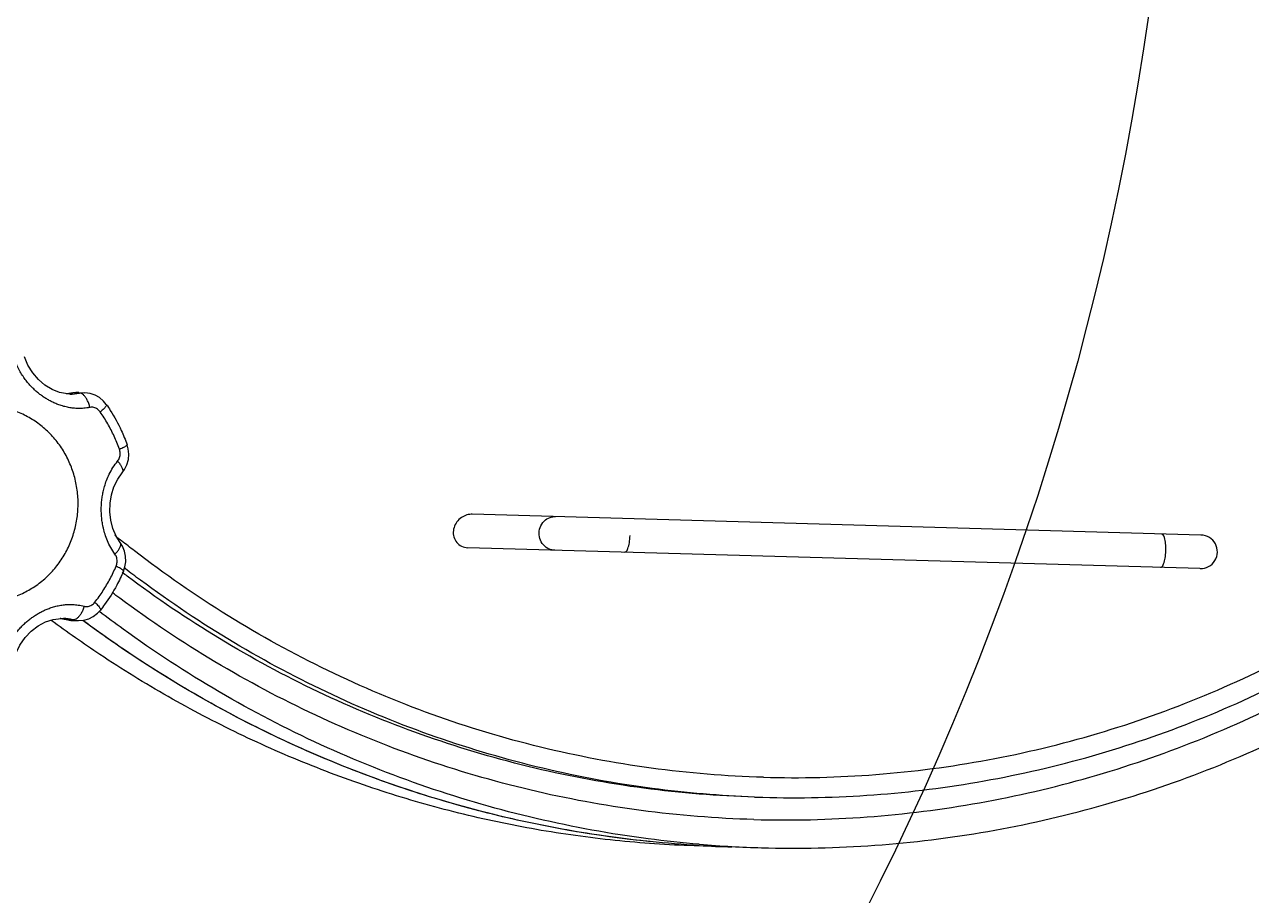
# Model space of a CAD drawing. Header units: millimetres. Extents: x -62354 to 129108, y -71259 to 35407.
# Drawn here: x 18531.3 to 18760.9, y 10938 to 11100.9 of the extents above; entities that cross this region are included whole.
import ezdxf

# ---------------------------------------------------------------- set-up
doc = ezdxf.new("R2010")
doc.units = ezdxf.units.MM
doc.header["$MEASUREMENT"] = 0
doc.layers.add('1st FL Layout xrf$0$CR-Machine', color=7, linetype='Continuous', transparency=0.5)

# ---------------------------------------------------------------- blocks, each defined once
blk = doc.blocks.new('1st FL Layout xrf$0$fsdbx')
for p, q in [((240764.3404942858, 79149.28912361365), (240760.4528021897, 79012.97328716671)), ((240770.6297945192, 79149.10975441159), (240766.7239395423, 79012.15706498953)), ((240770.6643094904, 78948.078612071), (240770.5035890512, 78947.86964486924)), ((240737.6853859543, 78939.35538753099), (240737.7186003461, 78940.51999107629)), ((240737.7185054641, 78940.51666605697), (240737.8099252795, 78939.46782680694)), ((240737.8099252795, 78939.46782680694), (240737.7753773198, 78938.25645669113)), ((240737.6853791853, 78939.35532415647), (240737.6855903707, 78939.04981980406)), ((240737.6855903707, 78939.04981980406), (240737.7725940977, 78938.23755557241)), ((240737.7725940977, 78938.23755557241), (240737.7753964914, 78938.25646013065)), ((240737.9773584486, 78937.68082005432), (240737.9770763171, 78937.6709983756)), ((240780.1998811763, 78938.25887632262), (240780.1653332166, 78937.04750620679)), ((240780.3178801157, 78938.14198889042), (240780.1653332166, 78937.04750620679)), ((240780.3178391151, 78938.14054510221), (240780.3509791485, 78939.30254848476)), ((240780.3509483351, 78939.30147124111), (240780.3510302952, 78939.3043566283)), ((240779.9305803712, 78936.47396645905), (240779.9308730247, 78936.48431515851)), ((240779.9568874821, 78935.8636127811), (240779.9615690404, 78935.92365716968)), ((240779.9615690404, 78935.92365716968), (240780.1670531821, 78937.02846234926)), ((240780.1670549493, 78937.02846956265), (240780.1653353868, 78937.04750568658))]:
    blk.add_line(p, q)
for points in [[(240752.7247202122, 78947.48532705932), (240752.0913473806, 78947.94000096124), (240751.2051073776, 78948.37191715714), (240750.2442653676, 78948.63526385569), (240749.2456590977, 78948.71865500775), (240748.247361105, 78948.61863905058), (240747.4490755273, 78948.40018235822)], [(240765.766155041, 78947.11331872933), (240764.5488093619, 78946.3474441964), (240763.1034266687, 78945.72900853667), (240761.5703118519, 78945.33300995981), (240759.9875190654, 78945.15809004611), (240758.3923149599, 78945.20291721058), (240756.8218531123, 78945.46641970269), (240755.3134460041, 78945.94776276816), (240753.905175257, 78946.6460667531), (240752.7248308711, 78947.48525256573)], [(240771.0854134029, 78947.72610656903), (240770.3163033282, 78947.98575528848), (240769.3262256109, 78948.14533615566), (240768.3247878645, 78948.12202383799), (240767.3500466218, 78947.91693684558), (240766.4392645794, 78947.53905916773), (240765.7663003529, 78947.11339379937)], [(240739.9145404961, 78944.51556971666), (240739.2897361494, 78944.00379096577), (240738.6454607112, 78943.25952491796), (240738.1599053826, 78942.41659427929), (240737.8481460118, 78941.50502743636), (240737.718497688, 78940.51659091216)], [(240780.3509530632, 78939.30143932247), (240780.2787010608, 78940.28997648414), (240780.0212632099, 78941.2157163228), (240779.5872281249, 78942.08338522495), (240778.9897805158, 78942.86237362496), (240778.3863128587, 78943.4184113825)], [(240737.9773553088, 78937.68076452758), (240737.9538319772, 78937.26544658048), (240737.6767421793, 78935.78240235345), (240737.1229242879, 78934.36788721237), (240736.3133514186, 78933.03735449983), (240735.265247286, 78931.81651922618), (240733.9998847395, 78930.74077950249), (240732.5393752279, 78929.84680041115), (240731.0300835043, 78929.21400378537)], [(240737.7725735185, 78938.23754145586), (240737.9152969308, 78937.11506566335), (240737.9163249072, 78937.06470067846)], [(240780.1670399882, 78937.02847323488), (240780.3009906301, 78937.84398290206), (240780.3178867588, 78938.14201888599)], [(240786.3843049352, 78927.6353175246), (240784.9221472493, 78928.34807872336), (240783.5126332154, 78929.32374247332), (240782.3086435068, 78930.47019247268), (240781.3301972533, 78931.74942018333), (240780.5965266358, 78933.12475232885), (240780.1233403954, 78934.56950522418), (240779.9307226035, 78936.06703467105), (240779.9308730147, 78936.48426136508)]]:
    blk.add_lwpolyline(points)
for radius in [765.6249999999977, 699.9999999999977]:
    blk.add_circle((240592.2337250903, 78611.75944218776), radius)
at = {"color": 253, "ltscale": 3}
blk.add_circle((240592.2337250903, 78611.75944218776), 532.9303489954873, dxfattribs=at)
for centre, radius, start, end in [((240767.4859255481, 79149.22682866067), 3.145928747440502, 358.3663821338352, 178.3663821338353), ((240611.4604729376, 79073.08786140024), 202.0290308702606, 357.932585444134, 358.3663537242949), ((240612.090960127, 79073.07085960096), 210.836101493892, 356.868502357672, 358.36608882339), ((240611.5784302181, 79067.56330711918), 211.1910991993626, 356.7037650073518, 358.3664265681041), ((240611.7902210287, 79067.55793453573), 210.9795550731248, 356.7018756169741, 358.3662450674327), ((240602.253919539, 79077.25074322804), 208.5433939069556, 321.0326325593969, 321.4899191445707), ((240730.5895479515, 78937.89022012264), 7.390825471108212, 358.3764433713969, 12.32507015748289), ((240742.7106781068, 78939.21378970658), 5.027293540940279, 178.3860019070532, 190.9777112770605), ((240727.7416285079, 78936.4342300852), 10.19787355512483, 6.936135208661807, 10.29328590439626), ((240727.8637551538, 78936.44865711237), 10.07489846879082, 3.417455736769392, 6.938563133608025), ((240787.2787085561, 78936.27838287991), 7.350660050647345, 164.3695996326374, 178.3946343871257), ((240775.7672267777, 78939.43342732723), 4.585629190356811, 345.1590098365876, 358.3510256469709), ((240789.958181933, 78934.67770201573), 10.07527084948247, 169.7945040439499, 173.3190476000141), ((240790.0787430109, 78934.65641928127), 10.19769534744737, 166.4394244038675, 169.7968351535721)]:
    blk.add_arc(centre, radius, start, end)
at = {"color": 253}
blk.add_arc((240611.7405986255, 79073.08971848647), 211.1869700529496, 355.2052917381035, 356.8685861192117, dxfattribs=at)
for points, start_tangent, end_tangent in [([(240809.6527348812, 79067.4353695731), (240809.1371351032, 79088.5019889606), (240806.3958121829, 79109.41606426591), (240801.4568958111, 79129.96298876413), (240794.3710659487, 79149.93192320931), (240785.2110328063, 79169.11795931586), (240774.0707907047, 79187.32422238553), (240761.0646536169, 79204.36389152418), (240746.3260821045, 79220.06211666984), (240730.0063138586, 79234.25781278644), (240712.2728117771, 79246.80531281841), (240693.3075455962, 79257.57586244421), (240673.305124615, 79266.45894124956), (240652.4708007287, 79273.36339681706), (240631.0183622972, 79278.21838009349), (240609.1679403751, 79280.97407238229), (240587.1437498553, 79281.60219655067), (240565.1717887364, 79280.09630719468), (240543.4775190679, 79276.47185677802), (240522.2835534201, 79270.76603706452), (240501.8073705585, 79263.0373974815), (240482.2590838272, 79253.36524433814), (240463.8392851055, 79241.8488270141), (240446.736986445, 79228.6063195272), (240431.1276805809, 79213.77360792772), (240417.1715401119, 79197.50289591163), (240405.0117739252, 79179.96114300028), (240394.7731576741, 79161.32835131409), (240386.5607534237, 79141.79571851515), (240380.4588315458, 79121.56367584367), (240376.5300060168, 79100.83983143218), (240374.814591912, 79079.83683997861)], (0.02850814758171294, 0.9995935601640595), (-0.02850814758171294, -0.9995935601640595)), ([(240813.4073883059, 79067.32828783686), (240812.9336349046, 79088.09021657283), (240810.3344201295, 79108.71294431426), (240805.6347758446, 79128.9978629128), (240798.8799621901, 79148.74961752116), (240790.1350317062, 79167.77798793631), (240779.4842028713, 79185.89972055532), (240767.0300489725, 79202.94029318399), (240754.6226325965, 79216.96379507091)], (0.02850814758171294, 0.9995935601640595), (-0.6945360743629123, 0.71945788021854)), ([(240822.8413386612, 79067.05923403369), (240822.3770373716, 79088.30204437647), (240819.7784998383, 79109.40885002466), (240815.0698236106, 79130.18391685828), (240808.2946746283, 79150.43458715029), (240799.5158822935, 79169.97306615149), (240788.8148567887, 79188.61816364477), (240776.2908341631, 79206.19697417886), (240768.8810180933, 79215.10736883138)], (0.02850814758171294, 0.9995935601640595), (-0.6590970754206958, 0.7520578735522191)), ([(240767.3006022501, 79142.72875737399), (240765.9335929777, 79142.67662017289), (240764.832143225, 79142.45270961031), (240764.2144086119, 79142.10137391882), (240764.1668143463, 79141.89797764667)], (-0.9995935601640595, 0.02850814758171294), (-0.02850814758171294, -0.9995935601640595)), ([(240770.3819476744, 79141.72072366544), (240770.3460229583, 79141.92650187717), (240769.7493161467, 79142.31247312127), (240768.6624180842, 79142.59879479269), (240767.3006022501, 79142.72875737399)], (0.02850814758171294, 0.9995935601640595), (-0.9995935601640595, 0.02850814758171294)), ([(240809.6527348812, 79067.4353695731), (240807.9373207762, 79046.43237811426), (240804.0084952473, 79025.70853370806), (240797.9065733695, 79005.47649103659), (240789.6941691136, 78985.94385823782), (240779.455552868, 78967.31106655143), (240767.2957866759, 78949.76931364028), (240765.4388368448, 78947.40071471501)], (-0.02850814758171294, -0.9995935601640595), (-0.6226516468204186, -0.7824991544479911)), ([(240813.3579975141, 79065.79959107126), (240811.7511178307, 79046.62710682629), (240807.9807742673, 79026.18603722707), (240802.1326680907, 79006.20193772024), (240794.2631197562, 78986.86726610086), (240784.4479173091, 78968.36822583532), (240772.7815865314, 78950.88297278679), (240770.6643094904, 78948.078612071)], (-0.03607488152907572, -0.9993490896191697), (-0.6091606848992916, -0.7930468207949805)), ([(240813.3636862397, 79065.79594331051), (240811.7074157645, 79045.09476229991), (240807.9370722012, 79024.65369270067), (240802.0889660245, 79004.66959319386), (240794.2194176901, 78985.33492157448), (240784.404215243, 78966.83588130894), (240772.7378844653, 78949.35062826044), (240771.3557235156, 78947.50898558478)], (-0.02850814758171294, -0.9995935601640595), (-0.6046082576007097, -0.796522978225383)), ([(240822.5092029648, 79055.41341586015), (240821.564958026, 79040.60547689008), (240819.5819286718, 79025.89396156912), (240816.5690915598, 79011.34570614822), (240812.5400727389, 78997.02651300831), (240807.5130944896, 78983.0011485953), (240801.5108928981, 78969.33305049699), (240794.5606150358, 78956.08404049539), (240786.6936962025, 78943.3140449445), (240780.3025798842, 78934.20640122733)], (-0.0285081472549141, -0.9995935601733799), (-0.5949534902845117, -0.8037601286442847)), ([(240767.5230873243, 79041.47926156709), (240767.4871626082, 79041.6850397788), (240766.8904557967, 79042.0710110229), (240765.8035577341, 79042.35733269434), (240764.4417419001, 79042.48729527564)], (0.02850814758171294, 0.9995935601640595), (-0.9995935601640595, 0.02850814758171294)), ([(240763.9564646825, 79025.4718094334), (240762.6005456146, 79025.80853288685), (240761.5301699238, 79026.67418565851), (240760.9573386316, 79027.89731460522), (240760.8980952076, 79028.56872321383)], (-0.9995935601640595, 0.02850814758171294), (0.02850814758171294, 0.9995935601640595)), ([(240767.1863657784, 79028.38938337751), (240767.088952978, 79027.72244256356), (240766.4473428456, 79026.53394916948), (240765.329370721, 79025.73070750665), (240763.9564646825, 79025.4718094334)], (-0.02850814758171294, -0.9995935601640595), (-0.9995935601640595, 0.02850814758171294)), ([(240760.4530696369, 79012.97902245863), (240760.4750471243, 79012.50467949916), (240760.7887064718, 79011.44114832184), (240761.4536584647, 79010.48993009888), (240762.4021022322, 79009.78759218089), (240763.4993383836, 79009.4433914785)], (-0.02882475352486972, -0.9995844804638728), (0.9915156910871099, -0.1299870544633231)), ([(240763.4993383836, 79009.4433914785), (240764.7109414998, 79009.52522412478), (240765.7485785653, 79010.07271303737), (240766.4434656135, 79010.97580044984), (240766.7224281681, 79012.11413599871), (240766.7239261321, 79012.15606764166)], (0.9915156910644333, -0.1299870546362966), (0.02887172689739914, 0.9995831248005151)), ([(240739.9145773822, 78944.51558680023), (240741.0266042809, 78945.25863117524), (240744.7604782844, 78947.30078591494), (240747.4490731107, 78948.40017647968)], (0.8194403479634841, 0.5731644756345984), (0.9417630452801012, 0.3362772168089148)), ([(240748.2839742815, 78946.96758374176), (240745.8524563338, 78945.97622031567), (240743.5261600013, 78944.77704474429), (240741.324166936, 78943.37990342273)], (-0.9417727320327692, -0.336250087285541), (-0.8194402525371691, -0.5731646120634286)), ([(240748.2839620382, 78946.96757937456), (240748.0832427168, 78947.41894588969), (240747.8959552161, 78947.80317672045), (240747.7302184108, 78948.1020163476), (240747.5930756143, 78948.30225913084), (240747.4900713585, 78948.39572628064), (240747.4511544966, 78948.39297970501)], (-0.3933435301693383, 0.9193915745067076), (-0.9606779078621208, -0.277665189293974)), ([(240750.5252233577, 78946.6208392437), (240750.1998790872, 78946.83873657355), (240749.8480515623, 78946.99042058058), (240749.4678924924, 78947.08166483376), (240749.0729201231, 78947.10905079564), (240748.6767679891, 78947.07163684667), (240748.2839742815, 78946.96758374176)], (-0.7730474503839447, 0.6343482004821032), (-0.9417927627728476, -0.3361939797032166)), ([(240750.5252233577, 78946.6208392437), (240751.0640266256, 78947.05799239554), (240751.5814987893, 78947.37838763988), (240752.0471566787, 78947.5631512824), (240752.4335695121, 78947.60139948165), (240752.7179747776, 78947.49087933672), (240752.7247108686, 78947.4853159851)], (0.7416213409917237, 0.6708187434662489), (0.7643404180092113, -0.6448129382987785)), ([(240767.9129234238, 78946.12494657357), (240766.6698302551, 78945.33010361192), (240765.4073160503, 78944.71418225736), (240764.199392335, 78944.26938108649), (240763.0907954731, 78943.96695531788), (240762.089773648, 78943.77156043926), (240761.145902164, 78943.64984942123), (240760.1658869227, 78943.58453053376), (240759.1549870919, 78943.5804860158), (240758.1468443239, 78943.64008768552), (240757.1727188027, 78943.75905250455), (240756.2339225086, 78943.93303139199), (240755.2396660628, 78944.18479518016), (240754.1409620932, 78944.55132882623), (240752.9514696728, 78945.06704941983), (240751.7208825146, 78945.75651254007), (240750.5252233577, 78946.6208392437)], (-0.8078717302907212, -0.589358352275656), (-0.7729679078932271, 0.6344451224236558)), ([(240767.9129233093, 78946.12494592133), (240767.3999088242, 78946.59209978004), (240766.9015359549, 78946.9414698733), (240766.4471628453, 78947.15247551235), (240766.063555705, 78947.21268676661), (240765.7733120571, 78947.11855670586), (240765.7662929885, 78947.11340372468)], (-0.7021827672122574, 0.7119967425698919), (-0.7998918250075042, -0.6001442062422702)), ([(240770.1703046818, 78946.34338723114), (240769.7976614265, 78946.46640095324), (240769.4093565536, 78946.52821770957), (240769.0179185531, 78946.526848357), (240768.6368931617, 78946.46239738466), (240768.2641384899, 78946.33044094453), (240767.9129234238, 78946.12494657357)], (-0.9210978505602854, 0.3893311568487961), (-0.8079659071962683, -0.589229236213302)), ([(240771.0829265668, 78947.71903193035), (240771.044238174, 78947.72399130266), (240770.9360801515, 78947.63654414375), (240770.7877546122, 78947.44444013564), (240770.6052625367, 78947.15552905953), (240770.3963866134, 78946.7825945905), (240770.1703046818, 78946.34338723114)], (-0.9433031545580954, 0.3319324609024339), (-0.4450104169292848, -0.8955253926184472)), ([(240776.9143228949, 78942.36487271884), (240774.7955089752, 78943.8852621107), (240772.5413472491, 78945.2150646867), (240770.1703046818, 78946.34338723114)], (-0.7854418484685883, 0.6189354592154558), (-0.9210779857296091, 0.3893781506508628)), ([(240771.0854163018, 78947.72610132757), (240773.7428545894, 78946.45608579172), (240777.346321164, 78944.20348579134), (240778.3862803483, 78943.41842813764)], (0.9210674834834448, -0.3894029928871557), (0.7854431724016246, -0.6189337791134619)), ([(240739.9155807067, 78944.51391432376), (240740.0009709143, 78944.53518997715), (240740.1710215993, 78944.47628523648), (240740.3988220562, 78944.32277627409), (240740.6751688665, 78944.08095567784), (240740.988339439, 78943.76161684233), (240741.324166936, 78943.37990342273)], (0.8571651136321167, 0.515041714788269), (0.6436100791804585, -0.7653535561930342)), ([(240741.324166936, 78943.37990342273), (240741.0292376508, 78943.1340264618), (240740.7859337069, 78942.84648422152), (240740.6021260652, 78942.52654281558), (240740.4842382683, 78942.18544054497), (240740.4355874147, 78941.81952274658), (240740.4683141694, 78941.4366431468)], (-0.8194099460722556, -0.5732079380799461), (0.1971876702125514, -0.980365759661233)), ([(240776.9143126894, 78942.36488075869), (240777.2713205435, 78942.72685786645), (240777.6021775615, 78943.02783285893), (240777.8918512795, 78943.25351524327), (240778.128024668, 78943.39379612525), (240778.3011512283, 78943.44291722836), (240778.3851810297, 78943.4168119028)], (0.6861120747382505, 0.7274958562757406), (0.826474541934475, -0.5629740949050854)), ([(240777.6580222975, 78940.3760023723), (240777.7120232203, 78940.74193109022), (240777.6891914543, 78941.09912423138), (240777.5942473758, 78941.4516271971), (240777.4305136462, 78941.7866301371), (240777.2036920334, 78942.09259974372), (240776.9143228949, 78942.36487271884)], (0.2527807615503809, 0.9675235845135814), (-0.7854037938154547, 0.6189837483006244)), ([(240740.4683141694, 78941.4366431468), (240740.630318775, 78940.29969742772), (240740.6658690516, 78939.27763341204), (240740.6122955242, 78938.36027671307), (240740.4815879812, 78937.45560023192), (240740.2713304945, 78936.54261672997), (240739.9907357874, 78935.65614301222), (240739.6686888374, 78934.85118274734), (240739.3428357255, 78934.16783466801), (240738.9917889243, 78933.5282513684), (240738.5875912748, 78932.88018418831), (240738.1434300857, 78932.2494617792), (240737.667839636, 78931.64726127972), (240737.1612667052, 78931.07245329482), (240736.6056741563, 78930.50703688234), (240735.9708144899, 78929.93074938934), (240735.2448872252, 78929.34927660337), (240734.4500731151, 78928.79419616726), (240733.5824540876, 78928.27329065494), (240732.5801273492, 78927.76940627184), (240731.3637736585, 78927.284370793)], (0.1973763773914139, -0.9803277847984533), (-0.9452323412628462, -0.3263982552507879)), ([(240740.4683142866, 78941.43664277042), (240739.743529483, 78941.22243562719), (240739.0868799873, 78940.93758919148), (240738.5370476649, 78940.59888316126), (240738.1264219938, 78940.2262700104), (240737.8791920829, 78939.84169960019), (240737.8099217335, 78939.46782617262)], (-0.9736967422618861, -0.2278478749266501), (0.06072390159575579, -0.9981546011390166)), ([(240785.9411818527, 78925.72783734839), (240784.7706250327, 78926.2729341879), (240783.8278476646, 78926.8131207123), (240783.0128910379, 78927.36228413938), (240782.2530870626, 78927.95278303197), (240781.5473144598, 78928.58014651202), (240780.9289242199, 78929.20373218835), (240780.391246065, 78929.81341505784), (240779.9056737288, 78930.42993099915), (240779.4557583401, 78931.07089335009), (240779.0405997958, 78931.7389976187), (240778.6679637868, 78932.42272609536), (240778.3500873177, 78933.0940925362), (240778.0604588292, 78933.81097957343), (240777.7864929452, 78934.6419909471), (240777.5638864304, 78935.53505179187), (240777.4131046595, 78936.43979723082), (240777.3381079027, 78937.33198811731), (240777.3382275937, 78938.24314522403), (240777.432554731, 78939.25762917963), (240777.6580222975, 78940.3760023723)], (-0.9250932261221183, 0.3797400729222179), (0.2529284657611447, 0.9674849824197342)), ([(240777.6580222975, 78940.3760023723), (240778.369418195, 78940.12083537839), (240779.0087631052, 78939.79902750967), (240779.5383946378, 78939.42953584623), (240779.9271135564, 78939.03412635298), (240780.1520215731, 78938.63609166743), (240780.1998701084, 78938.2588789725)], (0.9591279208849962, -0.2829728456563007), (-0.1175143622812782, -0.993071183076835))]:
    blk.add_spline(points, degree=3, dxfattribs=dict(start_tangent=start_tangent, end_tangent=end_tangent))
for points, start_tangent, end_tangent in [([(240817.5565530637, 79065.67636384245), (240817.0738185542, 79086.83188364483), (240814.425329569, 79107.84556357097), (240809.6365924961, 79128.51503039262), (240802.7537254994, 79148.64122584098), (240793.8430143505, 79168.03032365741), (240782.9902740645, 79186.49559623099), (240770.3000224606, 79203.85921289044), (240758.5391748364, 79217.22984462825)], (0.02850814758171294, 0.9995935601640595), (-0.6903666264320008, 0.7234596886550749)), ([(240817.5565530637, 79065.67636384245), (240815.868884095, 79044.58274338106), (240812.0270648279, 79023.75416535325), (240806.0680940738, 79003.39122036053), (240798.0493599863, 78983.69001468256), (240788.0480873584, 78964.84028171), (240776.160593908, 78947.02355467054), (240775.0963435415, 78945.60158856114)], (-0.02850814758171294, -0.9995935601640595), (-0.6024971698261119, -0.7981210186127949)), ([(240822.1885374777, 79055.43748482858), (240821.1670979901, 79045.87741434982), (240817.3698414569, 79024.95301507995), (240811.4847829401, 79004.48007879243), (240803.5664975695, 78984.64846142058), (240793.6884156309, 78965.64207160682), (240781.9421415766, 78947.63716524135), (240778.6502006126, 78943.21286355422)], (-0.08358368790231654, -0.9965007612223125), (-0.6069403409033629, -0.7947473954560088)), ([(240822.4201342455, 79055.42015173801), (240821.6914883606, 79046.25361746998), (240816.3952874083, 79016.0669037759), (240806.7779920254, 78986.88288892439), (240793.0248669584, 78959.26376023644), (240780.5246678573, 78940.39993132115)], (-0.0574997149853855, -0.9983455227407991), (-0.5946466464452309, -0.8039871677280929)), ([(240821.7042468124, 79046.37972144864), (240819.6796997348, 79031.57505427982), (240816.581006181, 79016.81195290707), (240812.4355682228, 79002.28807176527), (240807.2627138005, 78988.07112789992), (240801.0865611477, 78974.22740726362), (240793.9359063444, 78960.82145567599), (240785.8440890432, 78947.91577786647), (240780.3800243987, 78940.2043472305)], (-0.100361980195734, -0.9949509902156947), (-0.5955518426784712, -0.8033168756364313)), ([(240776.8587246717, 78921.16012864618), (240776.7284055991, 78923.78050948036), (240776.1912276243, 78926.35404187292), (240775.2591904291, 78928.823237359), (240773.9531141731, 78931.13293819336), (240772.302174444, 78933.23154947688), (240770.343250508, 78935.07219169583), (240768.1201014915, 78936.6137479544), (240765.6823888701, 78937.82178242749), (240763.0845671106, 78938.66930961856), (240760.3846672584, 78939.13739717333), (240757.6430006205, 78939.21558879066), (240754.9208114981, 78938.90213779904), (240752.2789090932, 78938.2040461743), (240749.7763091397, 78937.13690812711), (240747.4689155908, 78935.72456176067), (240745.4082718063, 78933.99855656456), (240743.6404091547, 78931.9974486331), (240742.2048187727, 78929.76593941607), (240741.1335693742, 78927.35387714108), (240740.450590905, 78924.81514329201), (240740.1711399736, 78922.20644899146)], (0.02850814758171294, 0.9995935601640595), (-0.02850814758171294, -0.9995935601640595))]:
    blk.add_spline(points, degree=3, dxfattribs=dict(at, start_tangent=start_tangent, end_tangent=end_tangent))
blk = doc.blocks.new('1st FL Layout xrf$0$A$C2251eb00')
h = blk.add_hatch()
h.set_pattern_fill('EARTH', color=253, scale=30, angle=135, style=0)
h.set_pattern_definition([(135, (18021.95949697238, -268736.6206913007), (-269.4076836320746, 1.649646287128615e-14), [190.5, -190.5]), (135, (17971.44555629138, -268787.1346319817), (-269.4076836320746, 1.649646287128615e-14), [190.5, -190.5]), (135, (17920.93161561032, -268837.6485726627), (-269.4076836320746, 1.649646287128615e-14), [190.5, -190.5]), (225, (17887.25565515633, -268837.6485726627), (-1.649646287128615e-14, -269.4076836320746), [190.5, -190.5]), (225, (17836.74171447533, -268787.1346319817), (-1.649646287128615e-14, -269.4076836320746), [190.5, -190.5]), (225, (17786.22777379432, -268736.6206913007), (-1.649646287128615e-14, -269.4076836320746), [190.5, -190.5])])
edge = h.paths.add_edge_path()
edge.add_line((-9017.664772423916, -0.7193778588552959), (-9017.664772423916, -1450.719377858855))
edge.add_line((-9017.664772423916, -1450.719377858855), (-8018.448713983467, -1447.162808942754))
edge.add_arc((-7273.868624493974, -1543.991063722788), 750.8496657706709, 7.135800921314285, 172.5906025918001, ccw=False)
edge.add_line((-6528.834655395942, -1450.71938807593), (-6297.768984770752, -1450.719381756382))
edge.add_arc((-5747.769118941971, -1451.259813294382), 550.0001313435514, 0.05629898878430595, 179.9437010112156, ccw=False)
edge.add_line((-5197.769253113191, -1450.719381756382), (-4787.96302987251, -1450.719377858855))
edge.add_arc((-4237.963164043729, -1451.259809396855), 550.0001313435514, 0.05629898878430595, 179.9437010112156, ccw=False)
edge.add_line((-3687.963298214949, -1450.719377858855), (-3517.655817178951, -1450.719377858855))
edge.add_line((-3517.655817178951, -1450.719377858855), (-3517.655817178951, -0.7193778588552959))
edge.add_line((-3517.655817178951, -0.7193778588552959), (-9017.664772423916, -0.7193778588552959))
blk.add_blockref('1st FL Layout xrf$0$fsdbx', (-247866.2987654944, -80238.01604536531))
blk = doc.blocks.new('1st FL Layout xrf')
at = {"layer": '1st FL Layout xrf$0$CR-Machine', "rotation": 270}
blk.add_blockref('1st FL Layout xrf$0$A$C2251eb00', (19840.13826133793, 3903.485386705568), dxfattribs=at)

msp = doc.modelspace()

# ---------------------------------------------------------------- block references
msp.add_blockref('1st FL Layout xrf', (0, 0))

doc.saveas('drawing.dxf')
